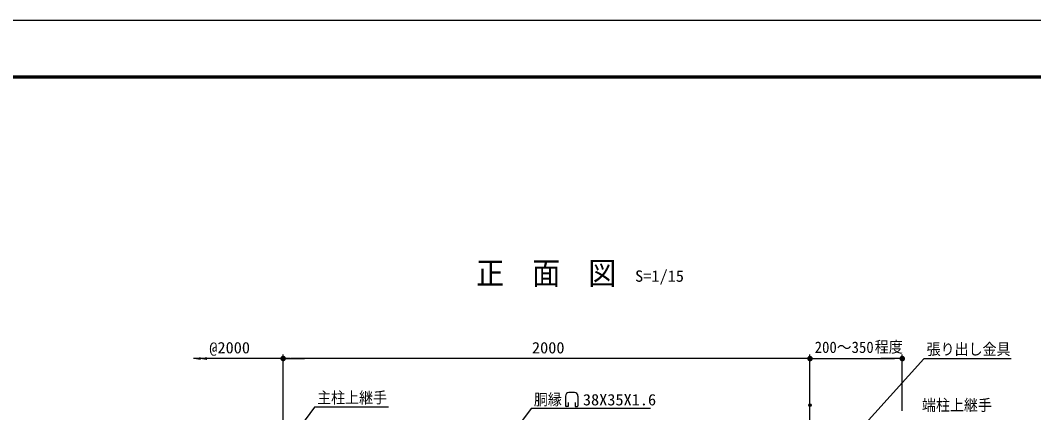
# Model space of a CAD drawing. Units: millimetres, scale not verified. Extents: x -5012 to 5012, y -3544 to 3544.
# Drawn here: x -2611 to 1237, y 2053 to 3544 of the extents above; entities that cross this region are included whole.
import ezdxf
from ezdxf.enums import TextEntityAlignment as Align

# ---------------------------------------------------------------- set-up
doc = ezdxf.new("R2010")
doc.units = ezdxf.units.MM
doc.header["$LTSCALE"] = 20
doc.header["$PDMODE"] = 32
doc.header["$PDSIZE"] = 10
for name, color, linetype, lineweight in [('0-0_5寸法', 1, 'Continuous', 25), ('0-4_6文字', 1, 'Continuous', 25), ('0-A_0', 7, 'Continuous', 25)]:
    doc.layers.add(name, color=color, linetype=linetype, lineweight=lineweight)
doc.layers.add('0-1_DEFPOINTS', color=7, linetype='Continuous')
doc.styles.add('ＭＳ ゴシック', font='')
doc.styles.get('ＭＳ ゴシック').set_extended_font_data('MS Gothic')

# ---------------------------------------------------------------- blocks, each defined once
blk = doc.blocks.new('M1')
at = {"layer": '0-0_5寸法'}
blk.add_line((-7, 0), (-54.01, 0), dxfattribs=at)
for points in [[(7, 0), (-7, 0), (-6.94, 0.88)], [(0, 0), (-6.94, -0.88), (-7, 0)], [(0, 0), (-7, 0), (7, 0)], [(6.94, 0.88), (-6.94, 0.88), (-6.78, 1.74)], [(7, 0), (-6.94, 0.88), (6.94, 0.88)], [(0, 0), (-6.78, -1.74), (-6.94, -0.88)], [(6.51, 2.58), (-6.78, 1.74), (-6.51, 2.58)], [(6.78, 1.74), (-6.78, 1.74), (6.51, 2.58)], [(6.94, 0.88), (-6.78, 1.74), (6.78, 1.74)], [(0, 0), (-6.51, -2.58), (-6.78, -1.74)], [(6.51, 2.58), (-6.51, 2.58), (-6.13, 3.37)], [(0, 0), (-6.13, -3.37), (-6.51, -2.58)], [(6.13, 3.37), (-6.13, 3.37), (-5.66, 4.11)], [(6.51, 2.58), (-6.13, 3.37), (6.13, 3.37)], [(0, 0), (-5.66, -4.11), (-6.13, -3.37)], [(5.66, 4.11), (-5.66, 4.11), (-5.1, 4.79)], [(6.13, 3.37), (-5.66, 4.11), (5.66, 4.11)], [(0, 0), (-5.1, -4.79), (-5.66, -4.11)], [(5.1, 4.79), (-5.1, 4.79), (-4.46, 5.39)], [(5.66, 4.11), (-5.1, 4.79), (5.1, 4.79)], [(0, 0), (-4.46, -5.39), (-5.1, -4.79)], [(3.75, 5.91), (-4.46, 5.39), (-3.75, 5.91)], [(4.46, 5.39), (-4.46, 5.39), (3.75, 5.91)], [(5.1, 4.79), (-4.46, 5.39), (4.46, 5.39)], [(0, 0), (-3.75, -5.91), (-4.46, -5.39)], [(3.75, 5.91), (-3.75, 5.91), (-2.98, 6.33)], [(0, 0), (-2.98, -6.33), (-3.75, -5.91)], [(2.98, 6.33), (-2.98, 6.33), (-2.16, 6.66)], [(3.75, 5.91), (-2.98, 6.33), (2.98, 6.33)], [(0, 0), (-2.16, -6.66), (-2.98, -6.33)], [(2.16, 6.66), (-2.16, 6.66), (-1.31, 6.88)], [(2.98, 6.33), (-2.16, 6.66), (2.16, 6.66)], [(0, 0), (-1.31, -6.88), (-2.16, -6.66)], [(1.31, 6.88), (-1.31, 6.88), (-0.44, 6.99)], [(2.16, 6.66), (-1.31, 6.88), (1.31, 6.88)], [(0, 0), (-0.44, -6.99), (-1.31, -6.88)], [(1.31, 6.88), (-0.44, 6.99), (0.44, 6.99)], [(0, 0), (0.44, -6.99), (-0.44, -6.99)], [(6.94, -0.88), (0, 0), (7, 0)], [(6.78, -1.74), (0, 0), (6.94, -0.88)], [(6.51, -2.58), (0, 0), (6.78, -1.74)], [(6.13, -3.37), (0, 0), (6.51, -2.58)], [(5.66, -4.11), (0, 0), (6.13, -3.37)], [(5.1, -4.79), (0, 0), (5.66, -4.11)], [(4.46, -5.39), (0, 0), (5.1, -4.79)], [(3.75, -5.91), (0, 0), (4.46, -5.39)], [(2.98, -6.33), (0, 0), (3.75, -5.91)], [(2.16, -6.66), (0, 0), (2.98, -6.33)], [(1.31, -6.88), (0, 0), (2.16, -6.66)], [(0.44, -6.99), (0, 0), (1.31, -6.88)]]:
    blk.add_solid(points, dxfattribs=at)

msp = doc.modelspace()

# ---------------------------------------------------------------- linework, layer by layer
at = {"layer": '0-0_5寸法'}
for p, q in [((-1612.54, 1995.86), (-1612.54, 2273.48)), ((387.46, 2096.66), (387.46, 2273.48)), ((387.46, 2015.92), (387.46, 2273.48)), ((737.82, 2059.97), (737.82, 2273.48)), ((-1731.93, 2258.48), (-1953.17, 2258.48)), ((-1584.94, 2258.48), (-1930.18, 2258.48)), ((357.46, 2258.48), (-1582.54, 2258.48)), ((417.46, 2258.48), (707.82, 2258.48))]:
    msp.add_line(p, q, dxfattribs=at)
at = {"layer": '0-0_5寸法', "color": 3}
for p, q in [((-506.76, 2129.14), (-527.46, 2129.14)), ((-540.96, 2115.64), (-540.96, 2079.19)), ((-503.46, 2091.79), (-503.46, 2076.94)), ((-493.26, 2115.64), (-493.26, 2079.19)), ((-503.46, 2076.94), (-495.51, 2076.94))]:
    msp.add_line(p, q, dxfattribs=at)
at = {"layer": '0-0_5寸法'}
for points in [[(1150.92, 2257.64), (819.27, 2257.64), (505.33, 1908.81)], [(-1212.05, 2073.68), (-1494.09, 2073.68), (-1578.75, 1958.4)], [(-217.54, 2068.44), (-670.67, 2068.44), (-755.97, 1955.34)]]:
    msp.add_lwpolyline(points, dxfattribs=at)
at = {"layer": '0-0_5寸法', "color": 3}
msp.add_lwpolyline([(-530.76, 2091.79), (-530.76, 2076.94), (-538.71, 2076.94)], dxfattribs=at)
for centre, radius, start, end in [((-527.46, 2115.64), 13.5, 90, 180), ((-506.76, 2115.64), 13.5, 0, 90), ((-538.71, 2079.19), 2.25, 180, 270), ((-495.51, 2079.19), 2.25, 270, 0)]:
    msp.add_arc(centre, radius, start, end, dxfattribs=at)
at = {"layer": '0-0_5寸法'}
for points in [[(-1955.17, 2258.48), (-1925.17, 2263.69), (-1925.17, 2253.27)], [(-1932.18, 2258.48), (-1902.18, 2263.69), (-1902.18, 2253.27)]]:
    msp.add_solid(points, dxfattribs=at)
at = {"layer": '0-1_DEFPOINTS'}
for p in [(-1612.54, 2258.48), (737.82, 2258.48), (387.46, 2081.66)]:
    msp.add_point(p, dxfattribs=at)
at = {"layer": '0-A_0', "color": 3}
msp.add_lwpolyline([(-5011.88, 3543.75), (5011.87, 3543.75), (5011.87, -3543.75), (-5011.88, -3543.75)], close=True, dxfattribs=at)
at = {"layer": '0-A_0'}
for points in [[(-4674.38, 3332.81), (4674.37, 3332.81), (4674.37, -3332.81), (-4674.38, -3332.81)], [(-4672.27, 3330.7), (4672.27, 3330.7), (4672.27, -3330.7), (-4672.27, -3330.7)], [(-4670.16, 3328.59), (4670.16, 3328.59), (4670.16, -3328.59), (-4670.16, -3328.59)], [(-4668.05, 3326.48), (4668.05, 3326.48), (4668.05, -3326.48), (-4668.05, -3326.48)], [(-4665.94, 3324.37), (4665.94, 3324.37), (4665.94, -3324.38), (-4665.94, -3324.38)]]:
    msp.add_lwpolyline(points, close=True, dxfattribs=at)

# ---------------------------------------------------------------- block references
at = {"layer": '0-0_5寸法', "xscale": 1.5, "yscale": 1.5, "rotation": 180}
for p in [(-1612.54, 2258.48), (387.46, 2258.48)]:
    msp.add_blockref('M1', p, dxfattribs=at)
at = {"layer": '0-0_5寸法', "xscale": 1.5, "yscale": 1.5}
for p in [(387.46, 2258.48), (737.82, 2258.48)]:
    msp.add_blockref('M1', p, dxfattribs=at)

# ---------------------------------------------------------------- texts
at = {"layer": '0-0_5寸法', "color": 3, "style": 'ＭＳ ゴシック'}
for s, height, width, p in [('@2000', 43.26, 1.05, (-1892.9, 2265.29)), ('2000', 43.26, 1.05, (-668.04, 2265.15)), ('200～350', 43.3, 0.95, (405.27, 2266.8)), ('程度', 43.26, 0.9, (633.48, 2268.27)), ('張り出し金具', 43.26, 0.9, (830.16, 2259.58)), ('主柱上継手', 43.26, 0.9, (-1483.71, 2075.62)), ('胴縁', 43.26, 0.9, (-660.75, 2068.21)), ('38X35X1.6', 43.26, 1.05, (-474.76, 2067.55)), ('端柱上継手', 43.26, 0.9, (812.56, 2047.09))]:
    msp.add_text(s, height=height, dxfattribs=dict(at, width=width)).set_placement(p, align=Align.BOTTOM_LEFT)
at = {"layer": '0-4_6文字', "color": 7, "style": 'ＭＳ ゴシック'}
for s, height, width, p in [('正\u3000面\u3000図', 86.66, 0.9, (-879.77, 2513.6)), ('S=1/15', 43.26, 1.05, (-276.41, 2537.2))]:
    msp.add_text(s, height=height, dxfattribs=dict(at, width=width)).set_placement(p, align=Align.BOTTOM_LEFT)

doc.saveas('drawing.dxf')
